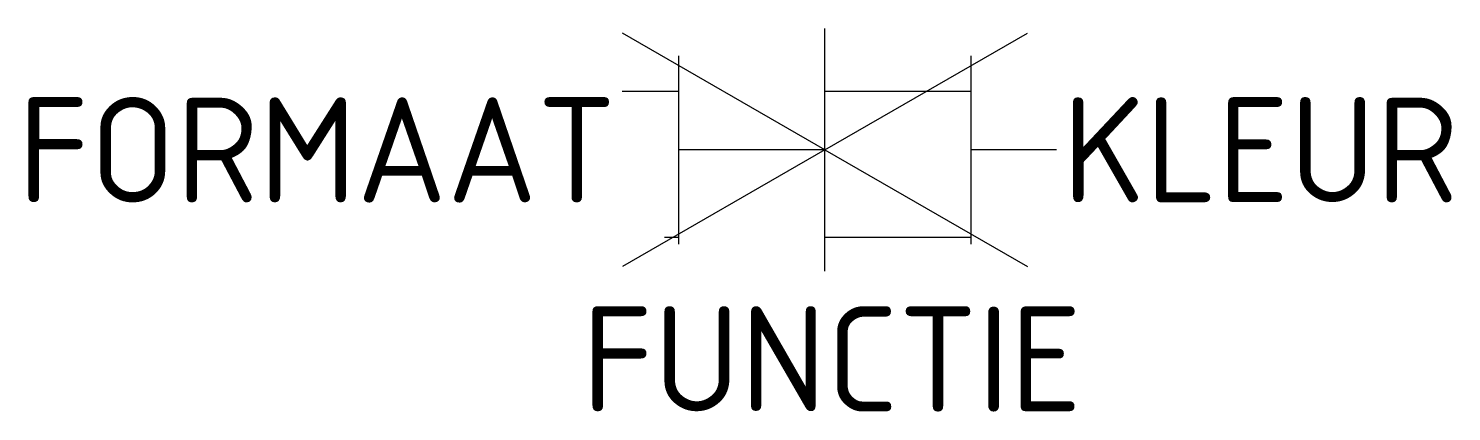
# Model space of a CAD drawing. Extents: x -13.6 to 10.7, y -4.5 to 2.1.
import ezdxf
from ezdxf.enums import TextEntityAlignment as Align

# ---------------------------------------------------------------- set-up
doc = ezdxf.new("R2010")
doc.units = 0
doc.styles.add('NLCS-ISO', font='NLCS-ISO.ttf')

msp = doc.modelspace()

# ---------------------------------------------------------------- linework, layer by layer
for p, q in [((0, 0), (-3.464, 2)), ((0, -2.081), (0, 2.081)), ((0, 0), (3.464, 2)), ((-2.5, -1.614), (-2.5, 1.614)), ((2.5, -1.614), (2.5, 1.614)), ((-2.5, 1), (-3.473, 1)), ((2.5, 1), (0, 1)), ((0, 0), (-3.464, -2)), ((0, 0), (-2.5, 0)), ((0, 0), (3.464, -2)), ((3.961, 0), (2.5, 0)), ((-2.5, -1.5), (-2.745, -1.5)), ((2.5, -1.5), (0, -1.5))]:
    msp.add_line(p, q)

# ---------------------------------------------------------------- texts
at = {"style": 'NLCS-ISO'}
msp.add_attdef('FORMAAT', text='50x50', height=1.8, dxfattribs=at).set_placement((-3.573, 0), align=Align.MIDDLE_RIGHT)
msp.add_attdef('KLEUR', text='G', height=1.8, dxfattribs=at).set_placement((4.061, 0), align=Align.MIDDLE_LEFT)
at = {"style": 'NLCS-ISO', "flags": 1}
msp.add_attdef('FUNCTIE', text='', height=1.8, dxfattribs=at).set_placement((0.116, -3.585), align=Align.MIDDLE_CENTER)

doc.saveas('drawing.dxf')
